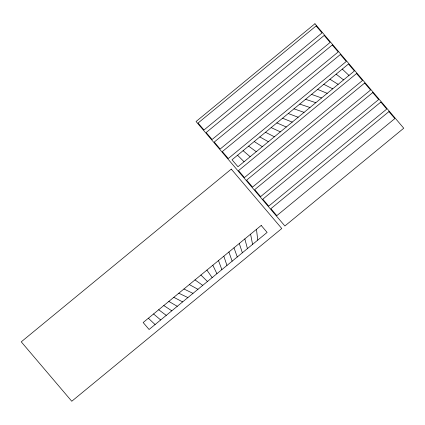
<?xml version="1.0" encoding="UTF-8"?>
<svg xmlns="http://www.w3.org/2000/svg" width="425" height="425" viewBox="0 0 425 425"><rect width="100%" height="100%" fill="white"/><g stroke="black" fill="none" stroke-linecap="round" stroke-linejoin="round"><path stroke-width="0.64" d="M237.564 155.231L232.034 159.779L237.958 166.743L354.397 70.98L348.468 64.021L237.564 155.231L244.051 161.728M305.564 99.291L315.844 102.696M299.742 104.088L309.979 107.514M293.988 108.821L304.072 112.37M311.52 94.387L321.608 97.963M288.267 113.528L298.153 117.236M282.561 118.224L292.23 122.108M317.624 89.372L327.213 93.351M276.856 122.915L286.301 126.985M271.161 127.596L280.357 131.872M178.808 293.213L187.887 297.574M183.935 288.995L192.998 293.377M265.482 132.265L274.385 136.786M323.792 84.309L332.69 88.841M173.82 297.314L182.633 301.899M189.322 284.564L197.944 289.308M259.824 136.919L268.382 141.727M168.847 301.405L177.257 306.319M329.965 79.236L338.125 84.363M254.208 141.536L262.337 146.699M163.811 305.543L171.79 310.818M195.001 279.894L202.741 285.361M248.63 146.126L256.248 151.698M158.711 309.74L166.255 315.371M336.138 74.168L343.549 79.9M153.558 313.974L160.677 319.956M243.089 150.684L250.15 156.713M148.373 318.24L155.083 324.557M342.3 69.1L348.978 75.432M200.913 275.028L207.442 281.493M206.911 270.098L212.139 277.631M212.824 265.232L216.92 273.7M218.482 260.583L221.861 269.636M233.984 247.828L237.278 256.96M228.9 252.009L232.135 261.189M223.81 256.201L226.961 265.444M239.28 243.477L242.362 252.779M244.832 238.908L247.435 248.604M250.596 234.17L252.567 244.386M256.472 229.341L257.762 240.109M314.941 23.747L196.068 121.513L284.877 225.978L403.75 128.212L314.941 23.747M316.104 25.946L198.061 123.027L203.984 129.992L322.022 32.911L316.104 25.946M324.19 35.461L206.157 132.547L212.075 139.512L330.113 42.431L324.19 35.461M332.286 44.981L214.248 142.062L220.166 149.026L338.21 51.951L332.286 44.981M340.377 54.501L222.339 151.582L228.257 158.546L346.295 61.466L340.377 54.501M231.269 169.107L21.25 341.838L71.761 401.253L281.78 228.523L231.269 169.107M356.559 73.536L238.521 170.616L244.444 177.581L362.483 80.5L356.559 73.536M364.65 83.056L246.612 180.136L252.535 187.101L370.573 90.02L364.65 83.056M372.741 92.57L254.702 189.651L260.626 196.616L378.664 99.535L372.741 92.57M380.837 102.09L262.799 199.171L268.717 206.136L386.761 109.055L380.837 102.09M388.928 111.605L270.89 208.686L276.808 215.65L394.846 118.57L388.928 111.605M261.205 225.441L143.161 322.522L149.085 329.487L267.123 232.411L261.205 225.441"/></g></svg>
